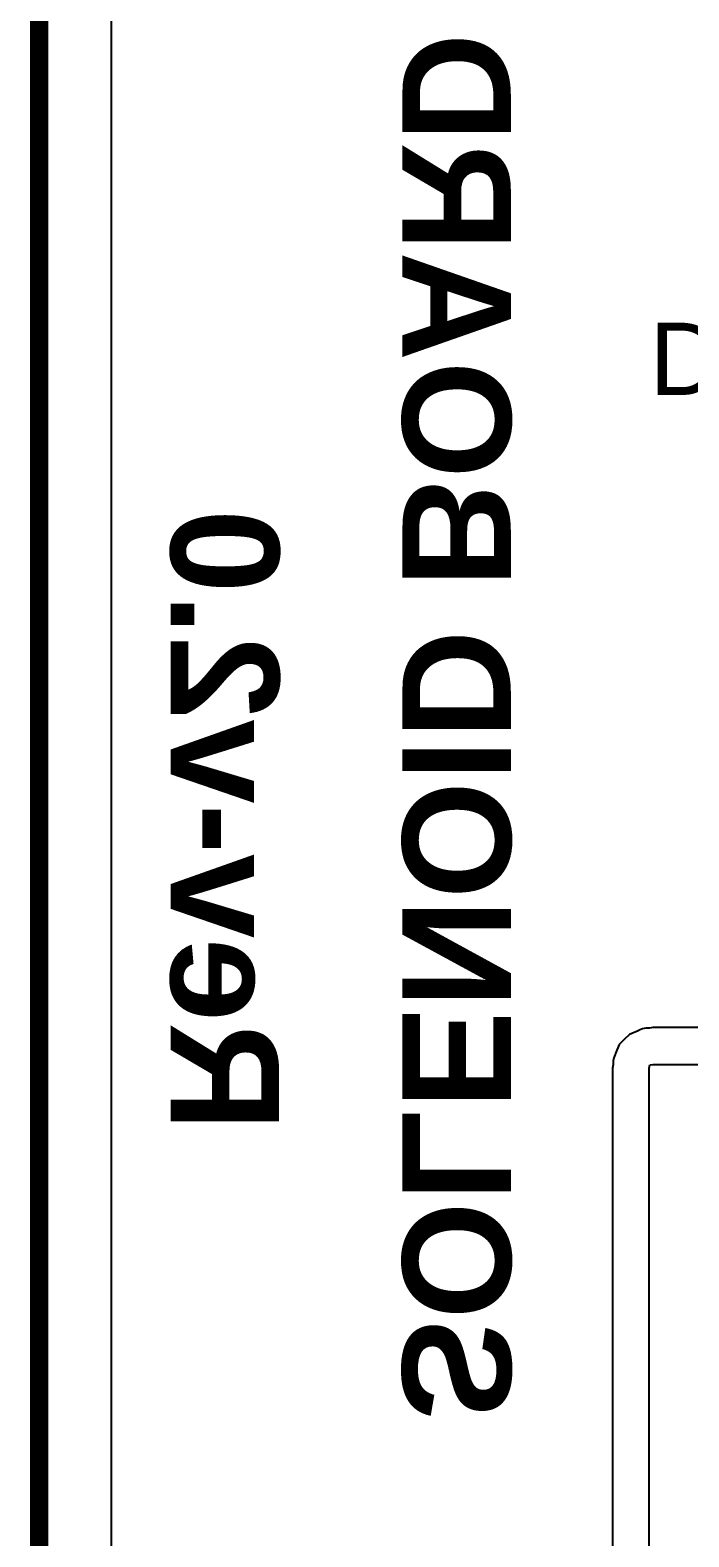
# Model space of a CAD drawing. Header units: inches. Extents: x -5 to 5258, y -4 to 5281.
# Drawn here: x -4.14 to 5.13, y 69.28 to 90.47 of the extents above; entities that cross this region are included whole.
import ezdxf

# ---------------------------------------------------------------- set-up
doc = ezdxf.new("R2010")
doc.units = ezdxf.units.IN
for name, color, linetype in [('Board Outline', 216, 'Continuous'), ('Bottom Layer', 5, 'Continuous'), ('Bottom Overlay', 54, 'Continuous'), ('Top Layer', 1, 'Continuous'), ('Top Overlay', 2, 'Continuous')]:
    doc.layers.add(name, color=color, linetype=linetype)
doc.styles.add('Arial', font='', dxfattribs={"height": 0.2})
doc.styles.add('Arial_Bold', font='', dxfattribs={"height": 0.2})
doc.styles.get('Arial').set_extended_font_data('Arial')
doc.styles.get('Arial_Bold').set_extended_font_data('Arial', bold=True)

msp = doc.modelspace()

# ---------------------------------------------------------------- linework, layer by layer
at = {"layer": 'Board Outline'}
msp.add_lwpolyline([(-4.009, -3.991, 0.254, 0.254, 0), (-4.009, 106.009, 0.254, 0.254, 0)], format="xyseb", dxfattribs=at)
at = {"layer": 'Bottom Layer'}
for p, q in [((-2.993, 0.814), (-2.993, 101.117)), ((4.293, 76.349), (4.221, 76.278)), ((4.418, 76.401), (4.293, 76.349)), ((4.425, 76.406), (4.418, 76.401)), ((4.432, 76.407), (4.425, 76.406)), ((4.479, 76.427), (4.432, 76.407)), ((4.522, 76.435), (4.479, 76.427)), ((4.479, 76.427), (4.479, 76.427)), ((4.573, 76.435), (4.522, 76.435)), ((4.623, 76.445), (4.573, 76.435)), ((37.201, 76.445), (4.623, 76.445)), ((4.15, 76.206), (4.098, 76.081)), ((4.221, 76.278), (4.15, 76.206)), ((4.064, 75.926), (4.054, 75.876)), ((4.054, 75.876), (4.054, 53.378)), ((4.072, 76.02), (4.064, 75.977)), ((4.064, 75.977), (4.064, 75.926)), ((4.092, 76.067), (4.072, 76.02)), ((4.072, 76.02), (4.072, 76.02)), ((4.093, 76.074), (4.092, 76.067)), ((4.098, 76.081), (4.093, 76.074)), ((4.572, 75.876), (4.58, 75.919)), ((4.572, 53.378), (4.572, 75.876)), ((4.58, 75.919), (4.623, 75.927)), ((4.623, 75.927), (62.84, 75.927))]:
    msp.add_line(p, q, dxfattribs=at)
at = {"layer": 'Top Layer'}
msp.add_line((-2.993, 0.814), (-2.993, 101.117), dxfattribs=at)

# ---------------------------------------------------------------- texts
at = {"layer": 'Bottom Overlay', "style": 'Arial_Bold', "text_generation_flag": 2}
for s, p in [('SOLENOID BOARD', (1.101, 70.922)), ('Rev-v2.0', (-2.159, 74.983))]:
    msp.add_text(s, height=1.524, rotation=270, dxfattribs=at).set_placement(p)
at = {"layer": 'Top Overlay', "style": 'Arial'}
msp.add_text('D13', height=1.016, dxfattribs=at).set_placement((4.572, 85.344))

doc.saveas('drawing.dxf')
